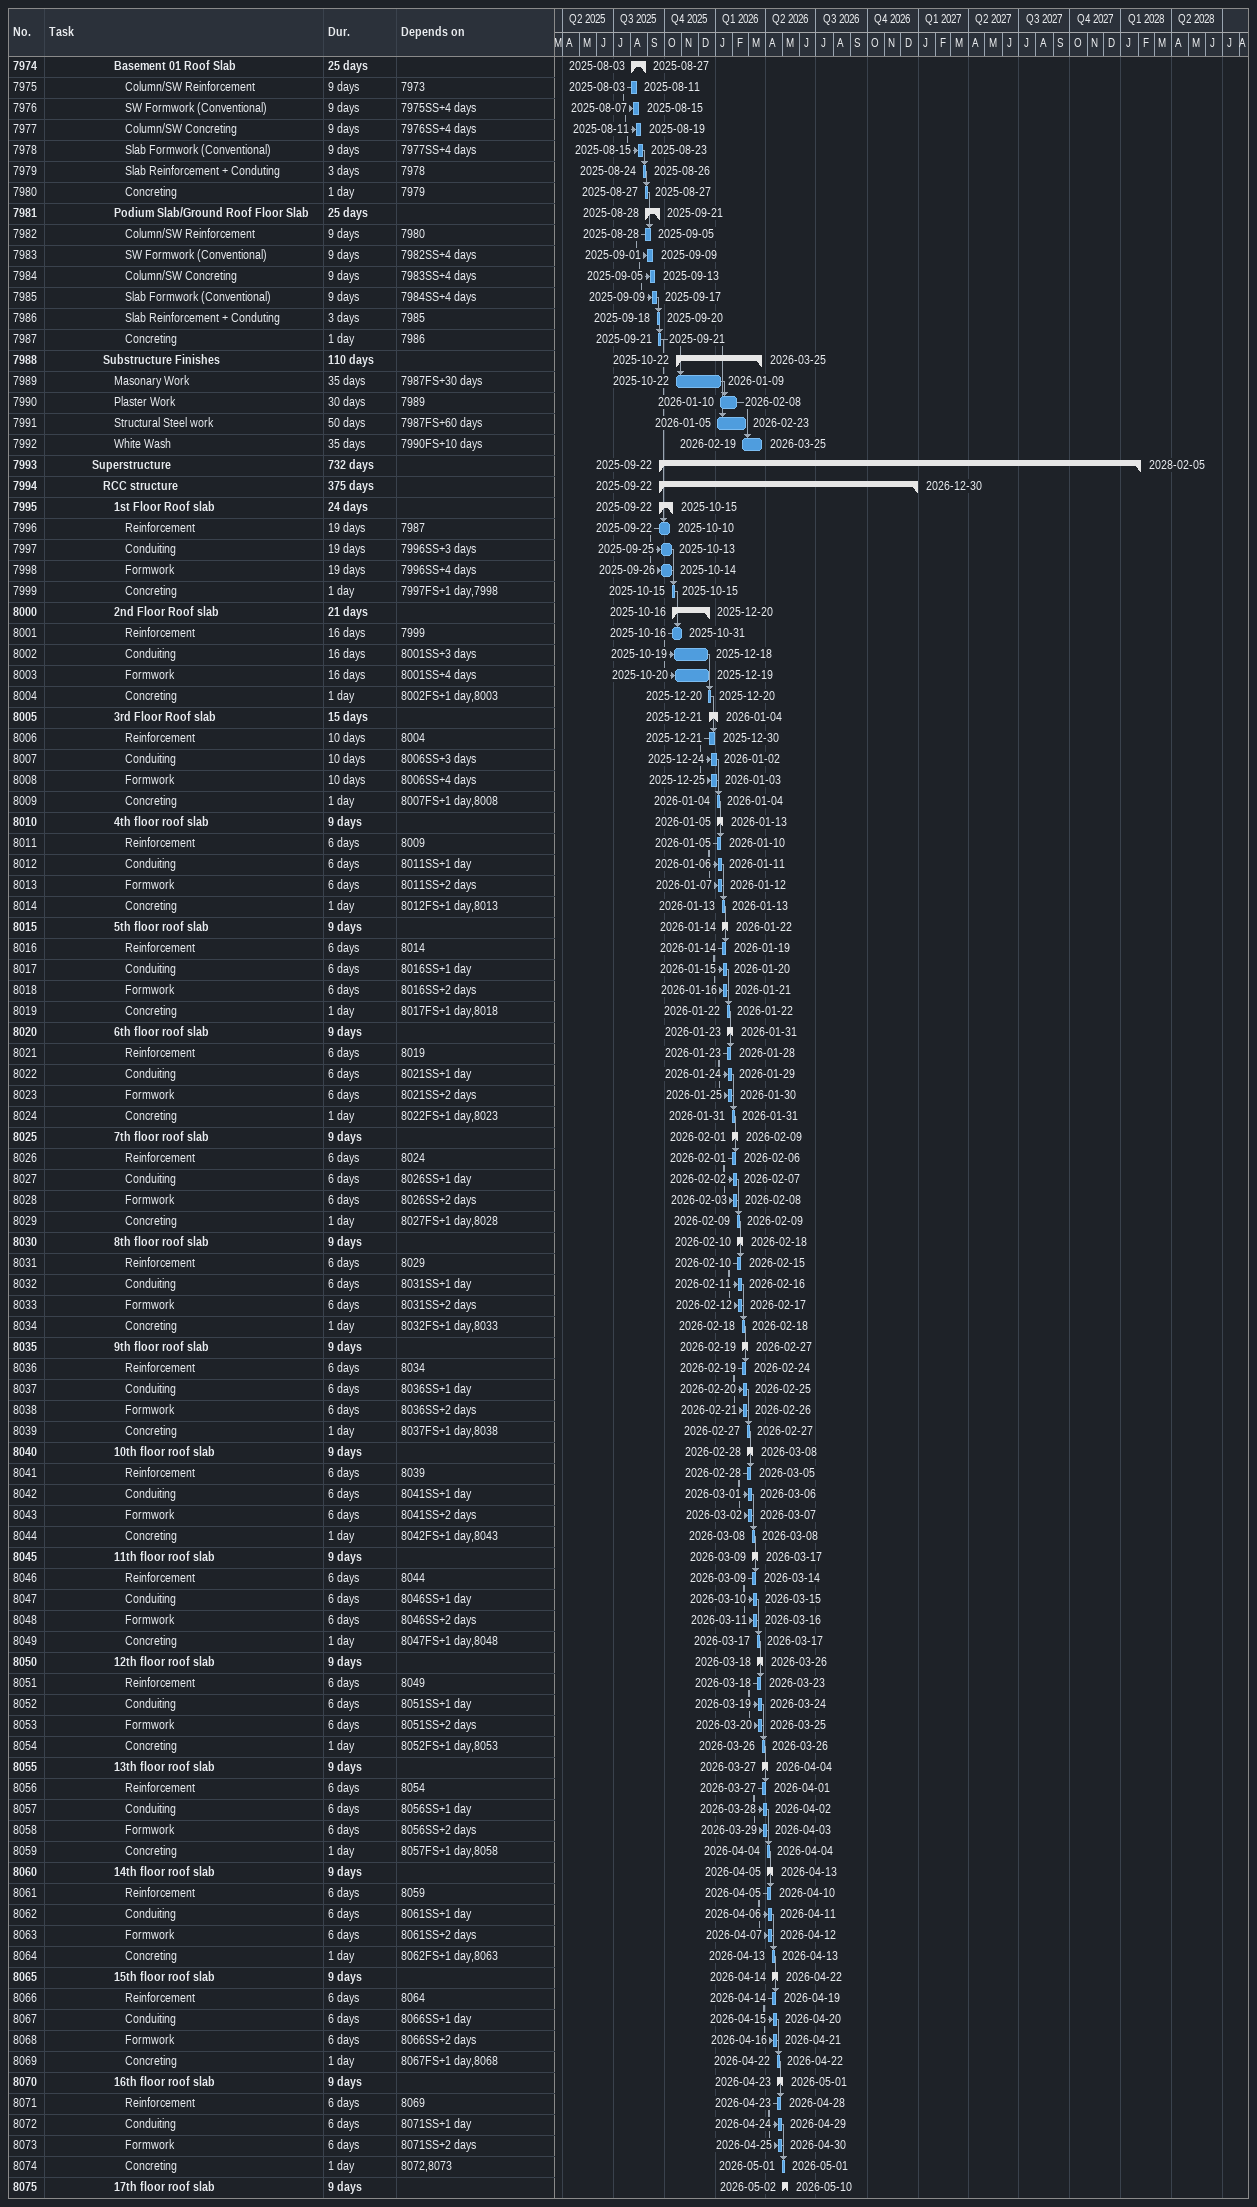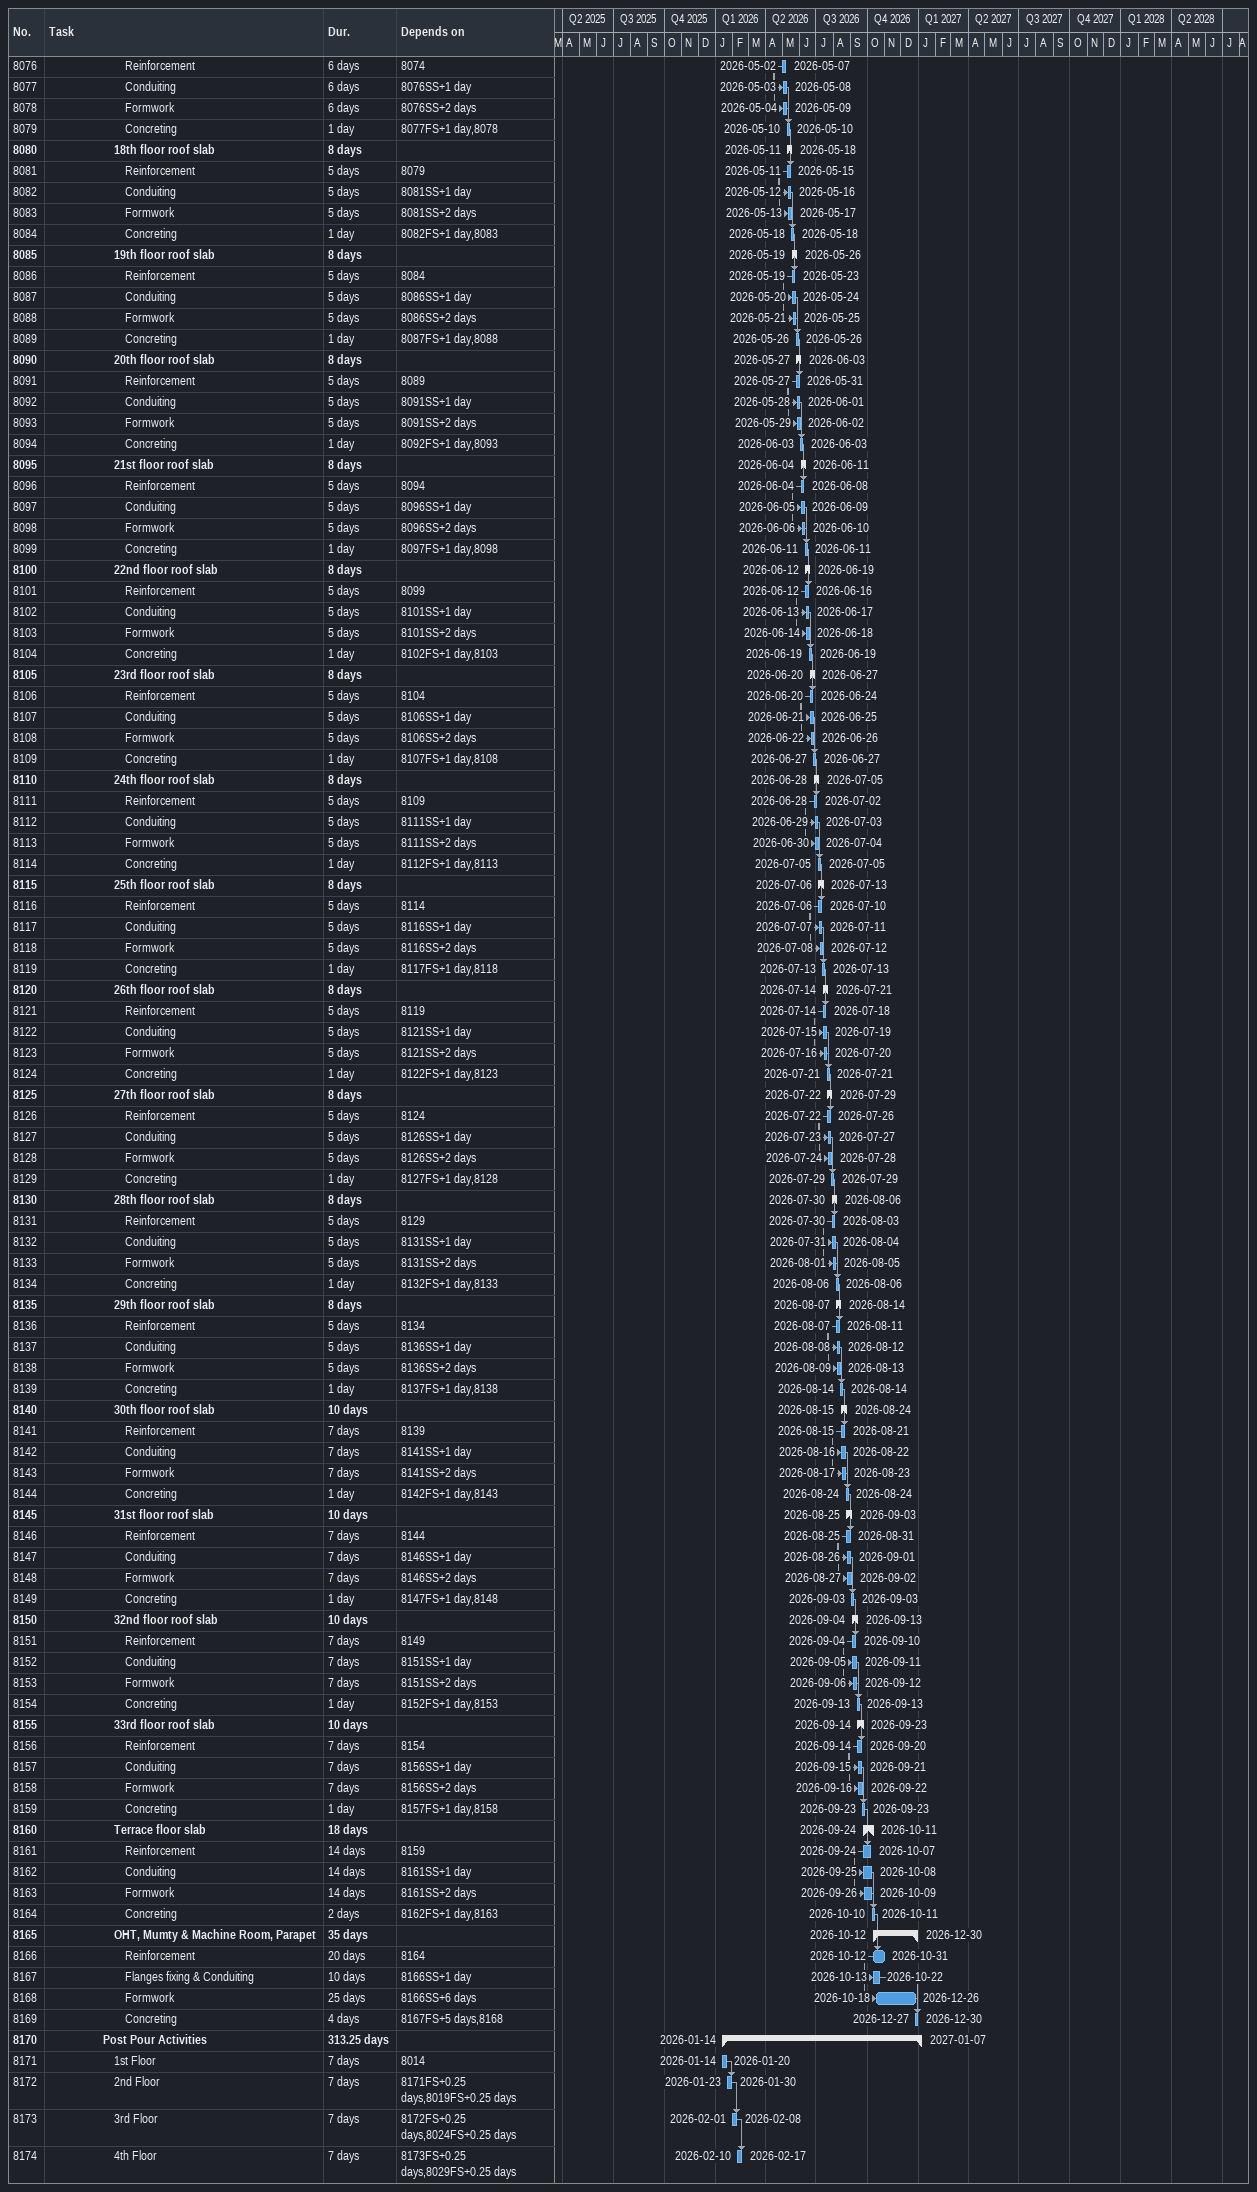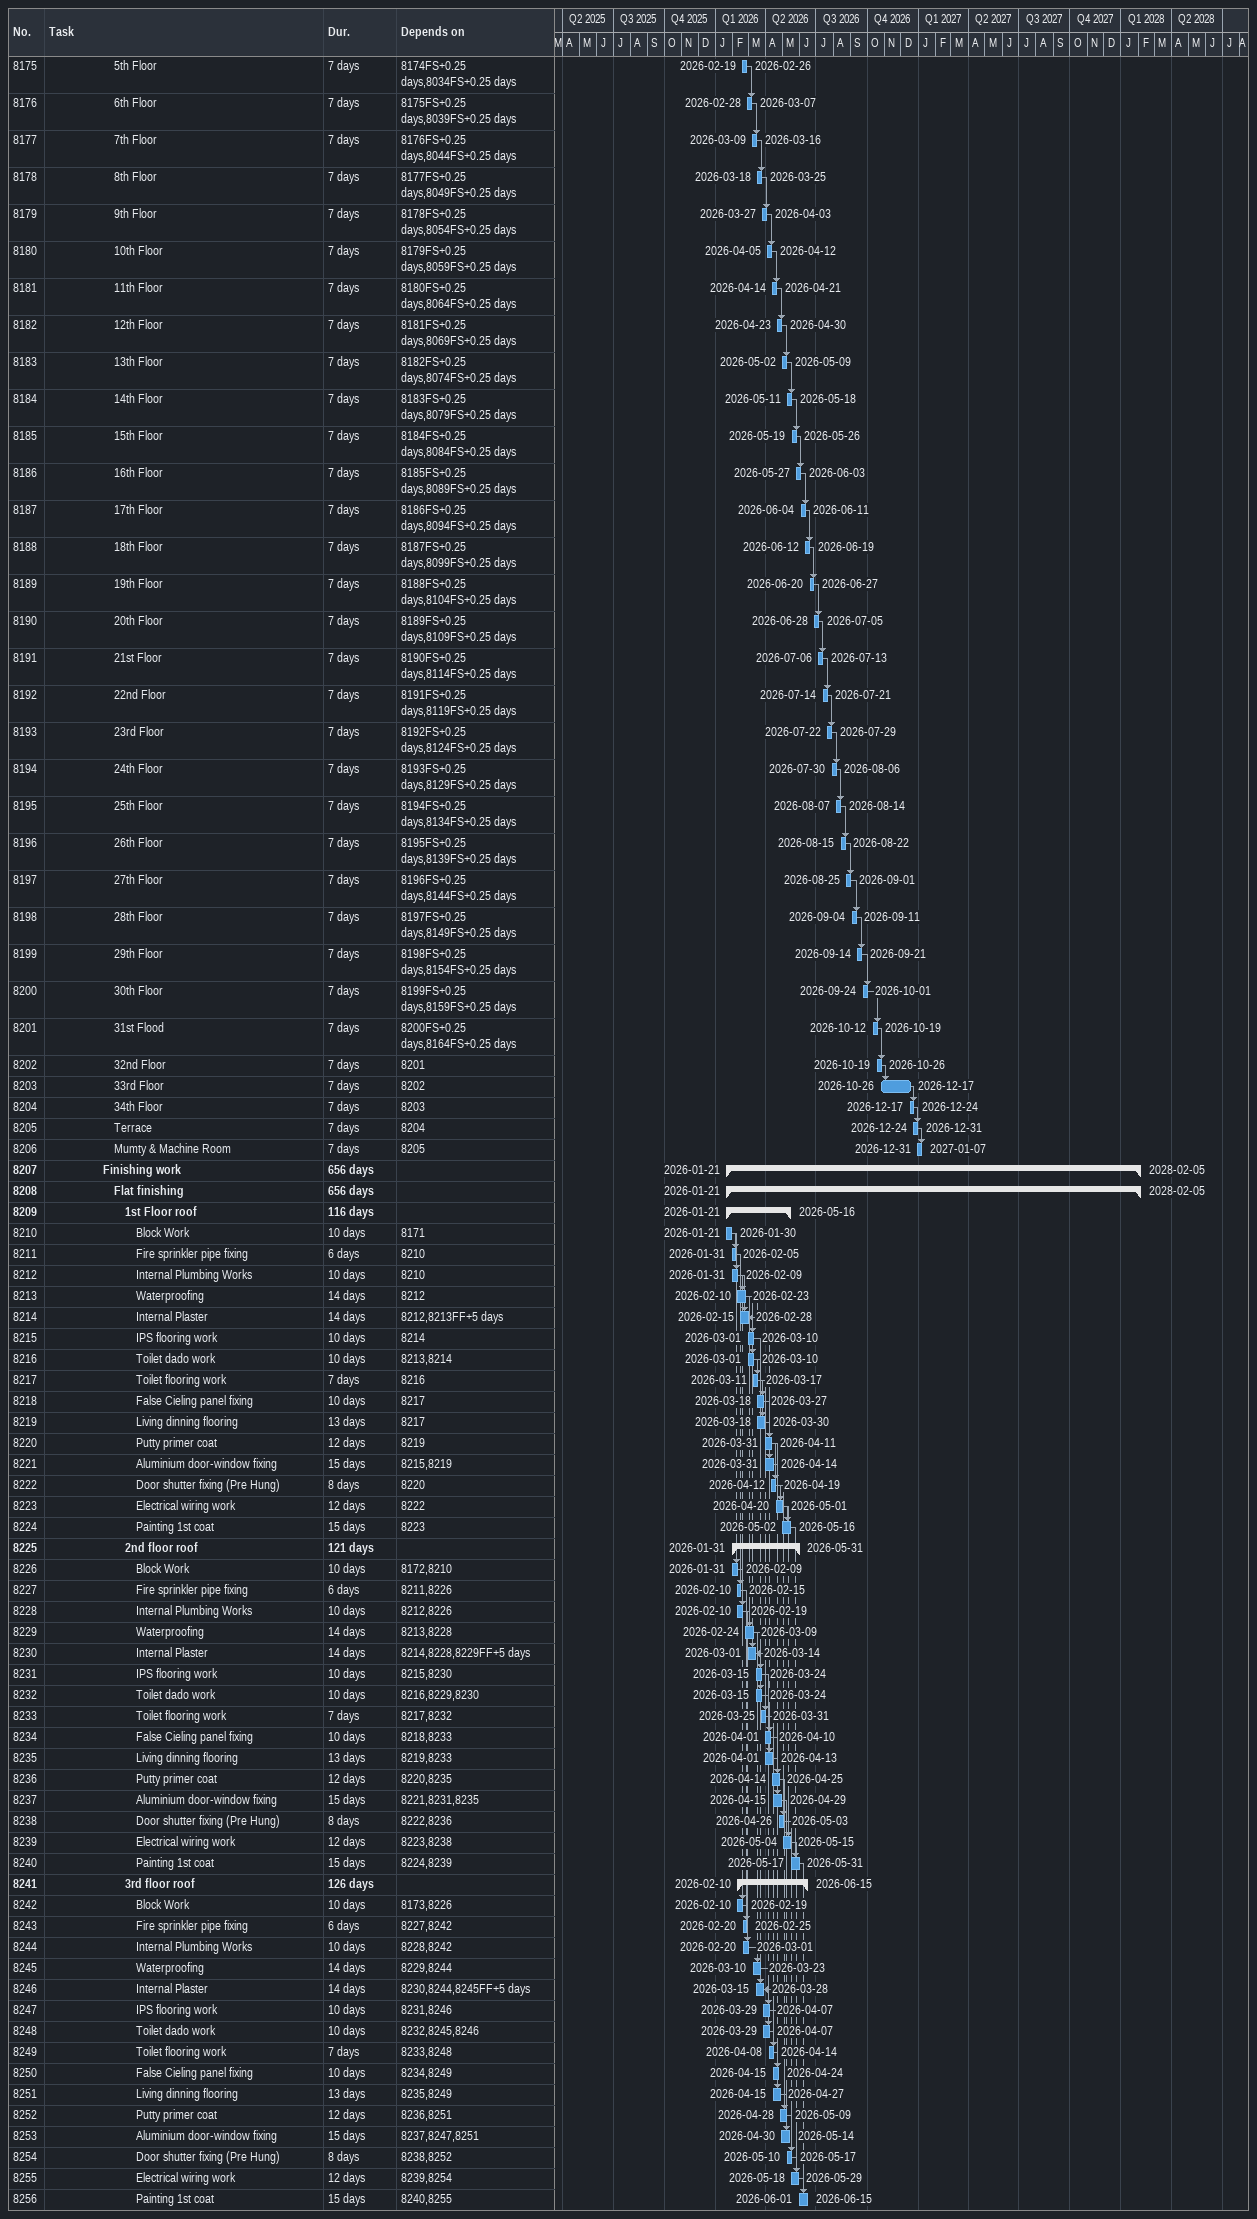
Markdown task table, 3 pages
| ID | Level | Task | Duration | Start | Finish | Predecessors |
|---|---|---|---|---|---|---|
| 7974 | 7 | **Basement 01 Roof Slab** | 25d | 2025-08-03 | 2025-08-27 |  |
| 7975 | 8 | Column/SW Reinforcement | 9d | 2025-08-03 | 2025-08-11 | 7973 |
| 7976 | 8 | SW Formwork (Conventional) | 9d | 2025-08-07 | 2025-08-15 | 7975SS+4d |
| 7977 | 8 | Column/SW Concreting | 9d | 2025-08-11 | 2025-08-19 | 7976SS+4d |
| 7978 | 8 | Slab Formwork (Conventional) | 9d | 2025-08-15 | 2025-08-23 | 7977SS+4d |
| 7979 | 8 | Slab Reinforcement + Conduting | 3d | 2025-08-24 | 2025-08-26 | 7978 |
| 7980 | 8 | Concreting | 1d | 2025-08-27 | 2025-08-27 | 7979 |
| 7981 | 7 | **Podium Slab/Ground Roof Floor Slab** | 25d | 2025-08-28 | 2025-09-21 |  |
| 7982 | 8 | Column/SW Reinforcement | 9d | 2025-08-28 | 2025-09-05 | 7980 |
| 7983 | 8 | SW Formwork (Conventional) | 9d | 2025-09-01 | 2025-09-09 | 7982SS+4d |
| 7984 | 8 | Column/SW Concreting | 9d | 2025-09-05 | 2025-09-13 | 7983SS+4d |
| 7985 | 8 | Slab Formwork (Conventional) | 9d | 2025-09-09 | 2025-09-17 | 7984SS+4d |
| 7986 | 8 | Slab Reinforcement + Conduting | 3d | 2025-09-18 | 2025-09-20 | 7985 |
| 7987 | 8 | Concreting | 1d | 2025-09-21 | 2025-09-21 | 7986 |
| 7988 | 6 | **Substructure Finishes** | 110d | 2025-10-22 | 2026-03-25 |  |
| 7989 | 7 | Masonary Work | 35d | 2025-10-22 | 2026-01-09 | 7987FS+30d |
| 7990 | 7 | Plaster Work | 30d | 2026-01-10 | 2026-02-08 | 7989 |
| 7991 | 7 | Structural Steel work | 50d | 2026-01-05 | 2026-02-23 | 7987FS+60d |
| 7992 | 7 | White Wash | 35d | 2026-02-19 | 2026-03-25 | 7990FS+10d |
| 7993 | 5 | **Superstructure** | 732d | 2025-09-22 | 2028-02-05 |  |
| 7994 | 6 | **RCC structure** | 375d | 2025-09-22 | 2026-12-30 |  |
| 7995 | 7 | **1st Floor Roof slab** | 24d | 2025-09-22 | 2025-10-15 |  |
| 7996 | 8 | Reinforcement | 19d | 2025-09-22 | 2025-10-10 | 7987 |
| 7997 | 8 | Conduiting | 19d | 2025-09-25 | 2025-10-13 | 7996SS+3d |
| 7998 | 8 | Formwork | 19d | 2025-09-26 | 2025-10-14 | 7996SS+4d |
| 7999 | 8 | Concreting | 1d | 2025-10-15 | 2025-10-15 | 7997FS+1d, 7998 |
| 8000 | 7 | **2nd Floor Roof slab** | 21d | 2025-10-16 | 2025-12-20 |  |
| 8001 | 8 | Reinforcement | 16d | 2025-10-16 | 2025-10-31 | 7999 |
| 8002 | 8 | Conduiting | 16d | 2025-10-19 | 2025-12-18 | 8001SS+3d |
| 8003 | 8 | Formwork | 16d | 2025-10-20 | 2025-12-19 | 8001SS+4d |
| 8004 | 8 | Concreting | 1d | 2025-12-20 | 2025-12-20 | 8002FS+1d, 8003 |
| 8005 | 7 | **3rd Floor Roof slab** | 15d | 2025-12-21 | 2026-01-04 |  |
| 8006 | 8 | Reinforcement | 10d | 2025-12-21 | 2025-12-30 | 8004 |
| 8007 | 8 | Conduiting | 10d | 2025-12-24 | 2026-01-02 | 8006SS+3d |
| 8008 | 8 | Formwork | 10d | 2025-12-25 | 2026-01-03 | 8006SS+4d |
| 8009 | 8 | Concreting | 1d | 2026-01-04 | 2026-01-04 | 8007FS+1d, 8008 |
| 8010 | 7 | **4th floor roof slab** | 9d | 2026-01-05 | 2026-01-13 |  |
| 8011 | 8 | Reinforcement | 6d | 2026-01-05 | 2026-01-10 | 8009 |
| 8012 | 8 | Conduiting | 6d | 2026-01-06 | 2026-01-11 | 8011SS+1d |
| 8013 | 8 | Formwork | 6d | 2026-01-07 | 2026-01-12 | 8011SS+2d |
| 8014 | 8 | Concreting | 1d | 2026-01-13 | 2026-01-13 | 8012FS+1d, 8013 |
| 8015 | 7 | **5th floor roof slab** | 9d | 2026-01-14 | 2026-01-22 |  |
| 8016 | 8 | Reinforcement | 6d | 2026-01-14 | 2026-01-19 | 8014 |
| 8017 | 8 | Conduiting | 6d | 2026-01-15 | 2026-01-20 | 8016SS+1d |
| 8018 | 8 | Formwork | 6d | 2026-01-16 | 2026-01-21 | 8016SS+2d |
| 8019 | 8 | Concreting | 1d | 2026-01-22 | 2026-01-22 | 8017FS+1d, 8018 |
| 8020 | 7 | **6th floor roof slab** | 9d | 2026-01-23 | 2026-01-31 |  |
| 8021 | 8 | Reinforcement | 6d | 2026-01-23 | 2026-01-28 | 8019 |
| 8022 | 8 | Conduiting | 6d | 2026-01-24 | 2026-01-29 | 8021SS+1d |
| 8023 | 8 | Formwork | 6d | 2026-01-25 | 2026-01-30 | 8021SS+2d |
| 8024 | 8 | Concreting | 1d | 2026-01-31 | 2026-01-31 | 8022FS+1d, 8023 |
| 8025 | 7 | **7th floor roof slab** | 9d | 2026-02-01 | 2026-02-09 |  |
| 8026 | 8 | Reinforcement | 6d | 2026-02-01 | 2026-02-06 | 8024 |
| 8027 | 8 | Conduiting | 6d | 2026-02-02 | 2026-02-07 | 8026SS+1d |
| 8028 | 8 | Formwork | 6d | 2026-02-03 | 2026-02-08 | 8026SS+2d |
| 8029 | 8 | Concreting | 1d | 2026-02-09 | 2026-02-09 | 8027FS+1d, 8028 |
| 8030 | 7 | **8th floor roof slab** | 9d | 2026-02-10 | 2026-02-18 |  |
| 8031 | 8 | Reinforcement | 6d | 2026-02-10 | 2026-02-15 | 8029 |
| 8032 | 8 | Conduiting | 6d | 2026-02-11 | 2026-02-16 | 8031SS+1d |
| 8033 | 8 | Formwork | 6d | 2026-02-12 | 2026-02-17 | 8031SS+2d |
| 8034 | 8 | Concreting | 1d | 2026-02-18 | 2026-02-18 | 8032FS+1d, 8033 |
| 8035 | 7 | **9th floor roof slab** | 9d | 2026-02-19 | 2026-02-27 |  |
| 8036 | 8 | Reinforcement | 6d | 2026-02-19 | 2026-02-24 | 8034 |
| 8037 | 8 | Conduiting | 6d | 2026-02-20 | 2026-02-25 | 8036SS+1d |
| 8038 | 8 | Formwork | 6d | 2026-02-21 | 2026-02-26 | 8036SS+2d |
| 8039 | 8 | Concreting | 1d | 2026-02-27 | 2026-02-27 | 8037FS+1d, 8038 |
| 8040 | 7 | **10th floor roof slab** | 9d | 2026-02-28 | 2026-03-08 |  |
| 8041 | 8 | Reinforcement | 6d | 2026-02-28 | 2026-03-05 | 8039 |
| 8042 | 8 | Conduiting | 6d | 2026-03-01 | 2026-03-06 | 8041SS+1d |
| 8043 | 8 | Formwork | 6d | 2026-03-02 | 2026-03-07 | 8041SS+2d |
| 8044 | 8 | Concreting | 1d | 2026-03-08 | 2026-03-08 | 8042FS+1d, 8043 |
| 8045 | 7 | **11th floor roof slab** | 9d | 2026-03-09 | 2026-03-17 |  |
| 8046 | 8 | Reinforcement | 6d | 2026-03-09 | 2026-03-14 | 8044 |
| 8047 | 8 | Conduiting | 6d | 2026-03-10 | 2026-03-15 | 8046SS+1d |
| 8048 | 8 | Formwork | 6d | 2026-03-11 | 2026-03-16 | 8046SS+2d |
| 8049 | 8 | Concreting | 1d | 2026-03-17 | 2026-03-17 | 8047FS+1d, 8048 |
| 8050 | 7 | **12th floor roof slab** | 9d | 2026-03-18 | 2026-03-26 |  |
| 8051 | 8 | Reinforcement | 6d | 2026-03-18 | 2026-03-23 | 8049 |
| 8052 | 8 | Conduiting | 6d | 2026-03-19 | 2026-03-24 | 8051SS+1d |
| 8053 | 8 | Formwork | 6d | 2026-03-20 | 2026-03-25 | 8051SS+2d |
| 8054 | 8 | Concreting | 1d | 2026-03-26 | 2026-03-26 | 8052FS+1d, 8053 |
| 8055 | 7 | **13th floor roof slab** | 9d | 2026-03-27 | 2026-04-04 |  |
| 8056 | 8 | Reinforcement | 6d | 2026-03-27 | 2026-04-01 | 8054 |
| 8057 | 8 | Conduiting | 6d | 2026-03-28 | 2026-04-02 | 8056SS+1d |
| 8058 | 8 | Formwork | 6d | 2026-03-29 | 2026-04-03 | 8056SS+2d |
| 8059 | 8 | Concreting | 1d | 2026-04-04 | 2026-04-04 | 8057FS+1d, 8058 |
| 8060 | 7 | **14th floor roof slab** | 9d | 2026-04-05 | 2026-04-13 |  |
| 8061 | 8 | Reinforcement | 6d | 2026-04-05 | 2026-04-10 | 8059 |
| 8062 | 8 | Conduiting | 6d | 2026-04-06 | 2026-04-11 | 8061SS+1d |
| 8063 | 8 | Formwork | 6d | 2026-04-07 | 2026-04-12 | 8061SS+2d |
| 8064 | 8 | Concreting | 1d | 2026-04-13 | 2026-04-13 | 8062FS+1d, 8063 |
| 8065 | 7 | **15th floor roof slab** | 9d | 2026-04-14 | 2026-04-22 |  |
| 8066 | 8 | Reinforcement | 6d | 2026-04-14 | 2026-04-19 | 8064 |
| 8067 | 8 | Conduiting | 6d | 2026-04-15 | 2026-04-20 | 8066SS+1d |
| 8068 | 8 | Formwork | 6d | 2026-04-16 | 2026-04-21 | 8066SS+2d |
| 8069 | 8 | Concreting | 1d | 2026-04-22 | 2026-04-22 | 8067FS+1d, 8068 |
| 8070 | 7 | **16th floor roof slab** | 9d | 2026-04-23 | 2026-05-01 |  |
| 8071 | 8 | Reinforcement | 6d | 2026-04-23 | 2026-04-28 | 8069 |
| 8072 | 8 | Conduiting | 6d | 2026-04-24 | 2026-04-29 | 8071SS+1d |
| 8073 | 8 | Formwork | 6d | 2026-04-25 | 2026-04-30 | 8071SS+2d |
| 8074 | 8 | Concreting | 1d | 2026-05-01 | 2026-05-01 | 8072, 8073 |
| 8075 | 7 | **17th floor roof slab** | 9d | 2026-05-02 | 2026-05-10 |  |
| 8076 | 8 | Reinforcement | 6d | 2026-05-02 | 2026-05-07 | 8074 |
| 8077 | 8 | Conduiting | 6d | 2026-05-03 | 2026-05-08 | 8076SS+1d |
| 8078 | 8 | Formwork | 6d | 2026-05-04 | 2026-05-09 | 8076SS+2d |
| 8079 | 8 | Concreting | 1d | 2026-05-10 | 2026-05-10 | 8077FS+1d, 8078 |
| 8080 | 7 | **18th floor roof slab** | 8d | 2026-05-11 | 2026-05-18 |  |
| 8081 | 8 | Reinforcement | 5d | 2026-05-11 | 2026-05-15 | 8079 |
| 8082 | 8 | Conduiting | 5d | 2026-05-12 | 2026-05-16 | 8081SS+1d |
| 8083 | 8 | Formwork | 5d | 2026-05-13 | 2026-05-17 | 8081SS+2d |
| 8084 | 8 | Concreting | 1d | 2026-05-18 | 2026-05-18 | 8082FS+1d, 8083 |
| 8085 | 7 | **19th floor roof slab** | 8d | 2026-05-19 | 2026-05-26 |  |
| 8086 | 8 | Reinforcement | 5d | 2026-05-19 | 2026-05-23 | 8084 |
| 8087 | 8 | Conduiting | 5d | 2026-05-20 | 2026-05-24 | 8086SS+1d |
| 8088 | 8 | Formwork | 5d | 2026-05-21 | 2026-05-25 | 8086SS+2d |
| 8089 | 8 | Concreting | 1d | 2026-05-26 | 2026-05-26 | 8087FS+1d, 8088 |
| 8090 | 7 | **20th floor roof slab** | 8d | 2026-05-27 | 2026-06-03 |  |
| 8091 | 8 | Reinforcement | 5d | 2026-05-27 | 2026-05-31 | 8089 |
| 8092 | 8 | Conduiting | 5d | 2026-05-28 | 2026-06-01 | 8091SS+1d |
| 8093 | 8 | Formwork | 5d | 2026-05-29 | 2026-06-02 | 8091SS+2d |
| 8094 | 8 | Concreting | 1d | 2026-06-03 | 2026-06-03 | 8092FS+1d, 8093 |
| 8095 | 7 | **21st floor roof slab** | 8d | 2026-06-04 | 2026-06-11 |  |
| 8096 | 8 | Reinforcement | 5d | 2026-06-04 | 2026-06-08 | 8094 |
| 8097 | 8 | Conduiting | 5d | 2026-06-05 | 2026-06-09 | 8096SS+1d |
| 8098 | 8 | Formwork | 5d | 2026-06-06 | 2026-06-10 | 8096SS+2d |
| 8099 | 8 | Concreting | 1d | 2026-06-11 | 2026-06-11 | 8097FS+1d, 8098 |
| 8100 | 7 | **22nd floor roof slab** | 8d | 2026-06-12 | 2026-06-19 |  |
| 8101 | 8 | Reinforcement | 5d | 2026-06-12 | 2026-06-16 | 8099 |
| 8102 | 8 | Conduiting | 5d | 2026-06-13 | 2026-06-17 | 8101SS+1d |
| 8103 | 8 | Formwork | 5d | 2026-06-14 | 2026-06-18 | 8101SS+2d |
| 8104 | 8 | Concreting | 1d | 2026-06-19 | 2026-06-19 | 8102FS+1d, 8103 |
| 8105 | 7 | **23rd floor roof slab** | 8d | 2026-06-20 | 2026-06-27 |  |
| 8106 | 8 | Reinforcement | 5d | 2026-06-20 | 2026-06-24 | 8104 |
| 8107 | 8 | Conduiting | 5d | 2026-06-21 | 2026-06-25 | 8106SS+1d |
| 8108 | 8 | Formwork | 5d | 2026-06-22 | 2026-06-26 | 8106SS+2d |
| 8109 | 8 | Concreting | 1d | 2026-06-27 | 2026-06-27 | 8107FS+1d, 8108 |
| 8110 | 7 | **24th floor roof slab** | 8d | 2026-06-28 | 2026-07-05 |  |
| 8111 | 8 | Reinforcement | 5d | 2026-06-28 | 2026-07-02 | 8109 |
| 8112 | 8 | Conduiting | 5d | 2026-06-29 | 2026-07-03 | 8111SS+1d |
| 8113 | 8 | Formwork | 5d | 2026-06-30 | 2026-07-04 | 8111SS+2d |
| 8114 | 8 | Concreting | 1d | 2026-07-05 | 2026-07-05 | 8112FS+1d, 8113 |
| 8115 | 7 | **25th floor roof slab** | 8d | 2026-07-06 | 2026-07-13 |  |
| 8116 | 8 | Reinforcement | 5d | 2026-07-06 | 2026-07-10 | 8114 |
| 8117 | 8 | Conduiting | 5d | 2026-07-07 | 2026-07-11 | 8116SS+1d |
| 8118 | 8 | Formwork | 5d | 2026-07-08 | 2026-07-12 | 8116SS+2d |
| 8119 | 8 | Concreting | 1d | 2026-07-13 | 2026-07-13 | 8117FS+1d, 8118 |
| 8120 | 7 | **26th floor roof slab** | 8d | 2026-07-14 | 2026-07-21 |  |
| 8121 | 8 | Reinforcement | 5d | 2026-07-14 | 2026-07-18 | 8119 |
| 8122 | 8 | Conduiting | 5d | 2026-07-15 | 2026-07-19 | 8121SS+1d |
| 8123 | 8 | Formwork | 5d | 2026-07-16 | 2026-07-20 | 8121SS+2d |
| 8124 | 8 | Concreting | 1d | 2026-07-21 | 2026-07-21 | 8122FS+1d, 8123 |
| 8125 | 7 | **27th floor roof slab** | 8d | 2026-07-22 | 2026-07-29 |  |
| 8126 | 8 | Reinforcement | 5d | 2026-07-22 | 2026-07-26 | 8124 |
| 8127 | 8 | Conduiting | 5d | 2026-07-23 | 2026-07-27 | 8126SS+1d |
| 8128 | 8 | Formwork | 5d | 2026-07-24 | 2026-07-28 | 8126SS+2d |
| 8129 | 8 | Concreting | 1d | 2026-07-29 | 2026-07-29 | 8127FS+1d, 8128 |
| 8130 | 7 | **28th floor roof slab** | 8d | 2026-07-30 | 2026-08-06 |  |
| 8131 | 8 | Reinforcement | 5d | 2026-07-30 | 2026-08-03 | 8129 |
| 8132 | 8 | Conduiting | 5d | 2026-07-31 | 2026-08-04 | 8131SS+1d |
| 8133 | 8 | Formwork | 5d | 2026-08-01 | 2026-08-05 | 8131SS+2d |
| 8134 | 8 | Concreting | 1d | 2026-08-06 | 2026-08-06 | 8132FS+1d, 8133 |
| 8135 | 7 | **29th floor roof slab** | 8d | 2026-08-07 | 2026-08-14 |  |
| 8136 | 8 | Reinforcement | 5d | 2026-08-07 | 2026-08-11 | 8134 |
| 8137 | 8 | Conduiting | 5d | 2026-08-08 | 2026-08-12 | 8136SS+1d |
| 8138 | 8 | Formwork | 5d | 2026-08-09 | 2026-08-13 | 8136SS+2d |
| 8139 | 8 | Concreting | 1d | 2026-08-14 | 2026-08-14 | 8137FS+1d, 8138 |
| 8140 | 7 | **30th floor roof slab** | 10d | 2026-08-15 | 2026-08-24 |  |
| 8141 | 8 | Reinforcement | 7d | 2026-08-15 | 2026-08-21 | 8139 |
| 8142 | 8 | Conduiting | 7d | 2026-08-16 | 2026-08-22 | 8141SS+1d |
| 8143 | 8 | Formwork | 7d | 2026-08-17 | 2026-08-23 | 8141SS+2d |
| 8144 | 8 | Concreting | 1d | 2026-08-24 | 2026-08-24 | 8142FS+1d, 8143 |
| 8145 | 7 | **31st floor roof slab** | 10d | 2026-08-25 | 2026-09-03 |  |
| 8146 | 8 | Reinforcement | 7d | 2026-08-25 | 2026-08-31 | 8144 |
| 8147 | 8 | Conduiting | 7d | 2026-08-26 | 2026-09-01 | 8146SS+1d |
| 8148 | 8 | Formwork | 7d | 2026-08-27 | 2026-09-02 | 8146SS+2d |
| 8149 | 8 | Concreting | 1d | 2026-09-03 | 2026-09-03 | 8147FS+1d, 8148 |
| 8150 | 7 | **32nd floor roof slab** | 10d | 2026-09-04 | 2026-09-13 |  |
| 8151 | 8 | Reinforcement | 7d | 2026-09-04 | 2026-09-10 | 8149 |
| 8152 | 8 | Conduiting | 7d | 2026-09-05 | 2026-09-11 | 8151SS+1d |
| 8153 | 8 | Formwork | 7d | 2026-09-06 | 2026-09-12 | 8151SS+2d |
| 8154 | 8 | Concreting | 1d | 2026-09-13 | 2026-09-13 | 8152FS+1d, 8153 |
| 8155 | 7 | **33rd floor roof slab** | 10d | 2026-09-14 | 2026-09-23 |  |
| 8156 | 8 | Reinforcement | 7d | 2026-09-14 | 2026-09-20 | 8154 |
| 8157 | 8 | Conduiting | 7d | 2026-09-15 | 2026-09-21 | 8156SS+1d |
| 8158 | 8 | Formwork | 7d | 2026-09-16 | 2026-09-22 | 8156SS+2d |
| 8159 | 8 | Concreting | 1d | 2026-09-23 | 2026-09-23 | 8157FS+1d, 8158 |
| 8160 | 7 | **Terrace floor slab** | 18d | 2026-09-24 | 2026-10-11 |  |
| 8161 | 8 | Reinforcement | 14d | 2026-09-24 | 2026-10-07 | 8159 |
| 8162 | 8 | Conduiting | 14d | 2026-09-25 | 2026-10-08 | 8161SS+1d |
| 8163 | 8 | Formwork | 14d | 2026-09-26 | 2026-10-09 | 8161SS+2d |
| 8164 | 8 | Concreting | 2d | 2026-10-10 | 2026-10-11 | 8162FS+1d, 8163 |
| 8165 | 7 | **OHT, Mumty & Machine Room, Parapet** | 35d | 2026-10-12 | 2026-12-30 |  |
| 8166 | 8 | Reinforcement | 20d | 2026-10-12 | 2026-10-31 | 8164 |
| 8167 | 8 | Flanges fixing & Conduiting | 10d | 2026-10-13 | 2026-10-22 | 8166SS+1d |
| 8168 | 8 | Formwork | 25d | 2026-10-18 | 2026-12-26 | 8166SS+6d |
| 8169 | 8 | Concreting | 4d | 2026-12-27 | 2026-12-30 | 8167FS+5d, 8168 |
| 8170 | 6 | **Post Pour Activities** | 313.25d | 2026-01-14 | 2027-01-07 |  |
| 8171 | 7 | 1st Floor | 7d | 2026-01-14 | 2026-01-20 | 8014 |
| 8172 | 7 | 2nd Floor | 7d | 2026-01-23 | 2026-01-30 | 8171FS+0.25d, 8019FS+0.25d |
| 8173 | 7 | 3rd Floor | 7d | 2026-02-01 | 2026-02-08 | 8172FS+0.25d, 8024FS+0.25d |
| 8174 | 7 | 4th Floor | 7d | 2026-02-10 | 2026-02-17 | 8173FS+0.25d, 8029FS+0.25d |
| 8175 | 7 | 5th Floor | 7d | 2026-02-19 | 2026-02-26 | 8174FS+0.25d, 8034FS+0.25d |
| 8176 | 7 | 6th Floor | 7d | 2026-02-28 | 2026-03-07 | 8175FS+0.25d, 8039FS+0.25d |
| 8177 | 7 | 7th Floor | 7d | 2026-03-09 | 2026-03-16 | 8176FS+0.25d, 8044FS+0.25d |
| 8178 | 7 | 8th Floor | 7d | 2026-03-18 | 2026-03-25 | 8177FS+0.25d, 8049FS+0.25d |
| 8179 | 7 | 9th Floor | 7d | 2026-03-27 | 2026-04-03 | 8178FS+0.25d, 8054FS+0.25d |
| 8180 | 7 | 10th Floor | 7d | 2026-04-05 | 2026-04-12 | 8179FS+0.25d, 8059FS+0.25d |
| 8181 | 7 | 11th Floor | 7d | 2026-04-14 | 2026-04-21 | 8180FS+0.25d, 8064FS+0.25d |
| 8182 | 7 | 12th Floor | 7d | 2026-04-23 | 2026-04-30 | 8181FS+0.25d, 8069FS+0.25d |
| 8183 | 7 | 13th Floor | 7d | 2026-05-02 | 2026-05-09 | 8182FS+0.25d, 8074FS+0.25d |
| 8184 | 7 | 14th Floor | 7d | 2026-05-11 | 2026-05-18 | 8183FS+0.25d, 8079FS+0.25d |
| 8185 | 7 | 15th Floor | 7d | 2026-05-19 | 2026-05-26 | 8184FS+0.25d, 8084FS+0.25d |
| 8186 | 7 | 16th Floor | 7d | 2026-05-27 | 2026-06-03 | 8185FS+0.25d, 8089FS+0.25d |
| 8187 | 7 | 17th Floor | 7d | 2026-06-04 | 2026-06-11 | 8186FS+0.25d, 8094FS+0.25d |
| 8188 | 7 | 18th Floor | 7d | 2026-06-12 | 2026-06-19 | 8187FS+0.25d, 8099FS+0.25d |
| 8189 | 7 | 19th Floor | 7d | 2026-06-20 | 2026-06-27 | 8188FS+0.25d, 8104FS+0.25d |
| 8190 | 7 | 20th Floor | 7d | 2026-06-28 | 2026-07-05 | 8189FS+0.25d, 8109FS+0.25d |
| 8191 | 7 | 21st Floor | 7d | 2026-07-06 | 2026-07-13 | 8190FS+0.25d, 8114FS+0.25d |
| 8192 | 7 | 22nd Floor | 7d | 2026-07-14 | 2026-07-21 | 8191FS+0.25d, 8119FS+0.25d |
| 8193 | 7 | 23rd Floor | 7d | 2026-07-22 | 2026-07-29 | 8192FS+0.25d, 8124FS+0.25d |
| 8194 | 7 | 24th Floor | 7d | 2026-07-30 | 2026-08-06 | 8193FS+0.25d, 8129FS+0.25d |
| 8195 | 7 | 25th Floor | 7d | 2026-08-07 | 2026-08-14 | 8194FS+0.25d, 8134FS+0.25d |
| 8196 | 7 | 26th Floor | 7d | 2026-08-15 | 2026-08-22 | 8195FS+0.25d, 8139FS+0.25d |
| 8197 | 7 | 27th Floor | 7d | 2026-08-25 | 2026-09-01 | 8196FS+0.25d, 8144FS+0.25d |
| 8198 | 7 | 28th Floor | 7d | 2026-09-04 | 2026-09-11 | 8197FS+0.25d, 8149FS+0.25d |
| 8199 | 7 | 29th Floor | 7d | 2026-09-14 | 2026-09-21 | 8198FS+0.25d, 8154FS+0.25d |
| 8200 | 7 | 30th Floor | 7d | 2026-09-24 | 2026-10-01 | 8199FS+0.25d, 8159FS+0.25d |
| 8201 | 7 | 31st Flood | 7d | 2026-10-12 | 2026-10-19 | 8200FS+0.25d, 8164FS+0.25d |
| 8202 | 7 | 32nd Floor | 7d | 2026-10-19 | 2026-10-26 | 8201 |
| 8203 | 7 | 33rd Floor | 7d | 2026-10-26 | 2026-12-17 | 8202 |
| 8204 | 7 | 34th Floor | 7d | 2026-12-17 | 2026-12-24 | 8203 |
| 8205 | 7 | Terrace | 7d | 2026-12-24 | 2026-12-31 | 8204 |
| 8206 | 7 | Mumty & Machine Room | 7d | 2026-12-31 | 2027-01-07 | 8205 |
| 8207 | 6 | **Finishing work** | 656d | 2026-01-21 | 2028-02-05 |  |
| 8208 | 7 | **Flat finishing** | 656d | 2026-01-21 | 2028-02-05 |  |
| 8209 | 8 | **1st Floor roof** | 116d | 2026-01-21 | 2026-05-16 |  |
| 8210 | 9 | Block Work | 10d | 2026-01-21 | 2026-01-30 | 8171 |
| 8211 | 9 | Fire sprinkler pipe fixing | 6d | 2026-01-31 | 2026-02-05 | 8210 |
| 8212 | 9 | Internal Plumbing Works | 10d | 2026-01-31 | 2026-02-09 | 8210 |
| 8213 | 9 | Waterproofing | 14d | 2026-02-10 | 2026-02-23 | 8212 |
| 8214 | 9 | Internal Plaster | 14d | 2026-02-15 | 2026-02-28 | 8212, 8213FF+5d |
| 8215 | 9 | IPS flooring work | 10d | 2026-03-01 | 2026-03-10 | 8214 |
| 8216 | 9 | Toilet dado work | 10d | 2026-03-01 | 2026-03-10 | 8213, 8214 |
| 8217 | 9 | Toilet flooring work | 7d | 2026-03-11 | 2026-03-17 | 8216 |
| 8218 | 9 | False Cieling panel fixing | 10d | 2026-03-18 | 2026-03-27 | 8217 |
| 8219 | 9 | Living dinning flooring | 13d | 2026-03-18 | 2026-03-30 | 8217 |
| 8220 | 9 | Putty primer coat | 12d | 2026-03-31 | 2026-04-11 | 8219 |
| 8221 | 9 | Aluminium door-window fixing | 15d | 2026-03-31 | 2026-04-14 | 8215, 8219 |
| 8222 | 9 | Door shutter fixing (Pre Hung) | 8d | 2026-04-12 | 2026-04-19 | 8220 |
| 8223 | 9 | Electrical wiring work | 12d | 2026-04-20 | 2026-05-01 | 8222 |
| 8224 | 9 | Painting 1st coat | 15d | 2026-05-02 | 2026-05-16 | 8223 |
| 8225 | 8 | **2nd floor roof** | 121d | 2026-01-31 | 2026-05-31 |  |
| 8226 | 9 | Block Work | 10d | 2026-01-31 | 2026-02-09 | 8172, 8210 |
| 8227 | 9 | Fire sprinkler pipe fixing | 6d | 2026-02-10 | 2026-02-15 | 8211, 8226 |
| 8228 | 9 | Internal Plumbing Works | 10d | 2026-02-10 | 2026-02-19 | 8212, 8226 |
| 8229 | 9 | Waterproofing | 14d | 2026-02-24 | 2026-03-09 | 8213, 8228 |
| 8230 | 9 | Internal Plaster | 14d | 2026-03-01 | 2026-03-14 | 8214, 8228, 8229FF+5d |
| 8231 | 9 | IPS flooring work | 10d | 2026-03-15 | 2026-03-24 | 8215, 8230 |
| 8232 | 9 | Toilet dado work | 10d | 2026-03-15 | 2026-03-24 | 8216, 8229, 8230 |
| 8233 | 9 | Toilet flooring work | 7d | 2026-03-25 | 2026-03-31 | 8217, 8232 |
| 8234 | 9 | False Cieling panel fixing | 10d | 2026-04-01 | 2026-04-10 | 8218, 8233 |
| 8235 | 9 | Living dinning flooring | 13d | 2026-04-01 | 2026-04-13 | 8219, 8233 |
| 8236 | 9 | Putty primer coat | 12d | 2026-04-14 | 2026-04-25 | 8220, 8235 |
| 8237 | 9 | Aluminium door-window fixing | 15d | 2026-04-15 | 2026-04-29 | 8221, 8231, 8235 |
| 8238 | 9 | Door shutter fixing (Pre Hung) | 8d | 2026-04-26 | 2026-05-03 | 8222, 8236 |
| 8239 | 9 | Electrical wiring work | 12d | 2026-05-04 | 2026-05-15 | 8223, 8238 |
| 8240 | 9 | Painting 1st coat | 15d | 2026-05-17 | 2026-05-31 | 8224, 8239 |
| 8241 | 8 | **3rd floor roof** | 126d | 2026-02-10 | 2026-06-15 |  |
| 8242 | 9 | Block Work | 10d | 2026-02-10 | 2026-02-19 | 8173, 8226 |
| 8243 | 9 | Fire sprinkler pipe fixing | 6d | 2026-02-20 | 2026-02-25 | 8227, 8242 |
| 8244 | 9 | Internal Plumbing Works | 10d | 2026-02-20 | 2026-03-01 | 8228, 8242 |
| 8245 | 9 | Waterproofing | 14d | 2026-03-10 | 2026-03-23 | 8229, 8244 |
| 8246 | 9 | Internal Plaster | 14d | 2026-03-15 | 2026-03-28 | 8230, 8244, 8245FF+5d |
| 8247 | 9 | IPS flooring work | 10d | 2026-03-29 | 2026-04-07 | 8231, 8246 |
| 8248 | 9 | Toilet dado work | 10d | 2026-03-29 | 2026-04-07 | 8232, 8245, 8246 |
| 8249 | 9 | Toilet flooring work | 7d | 2026-04-08 | 2026-04-14 | 8233, 8248 |
| 8250 | 9 | False Cieling panel fixing | 10d | 2026-04-15 | 2026-04-24 | 8234, 8249 |
| 8251 | 9 | Living dinning flooring | 13d | 2026-04-15 | 2026-04-27 | 8235, 8249 |
| 8252 | 9 | Putty primer coat | 12d | 2026-04-28 | 2026-05-09 | 8236, 8251 |
| 8253 | 9 | Aluminium door-window fixing | 15d | 2026-04-30 | 2026-05-14 | 8237, 8247, 8251 |
| 8254 | 9 | Door shutter fixing (Pre Hung) | 8d | 2026-05-10 | 2026-05-17 | 8238, 8252 |
| 8255 | 9 | Electrical wiring work | 12d | 2026-05-18 | 2026-05-29 | 8239, 8254 |
| 8256 | 9 | Painting 1st coat | 15d | 2026-06-01 | 2026-06-15 | 8240, 8255 |
